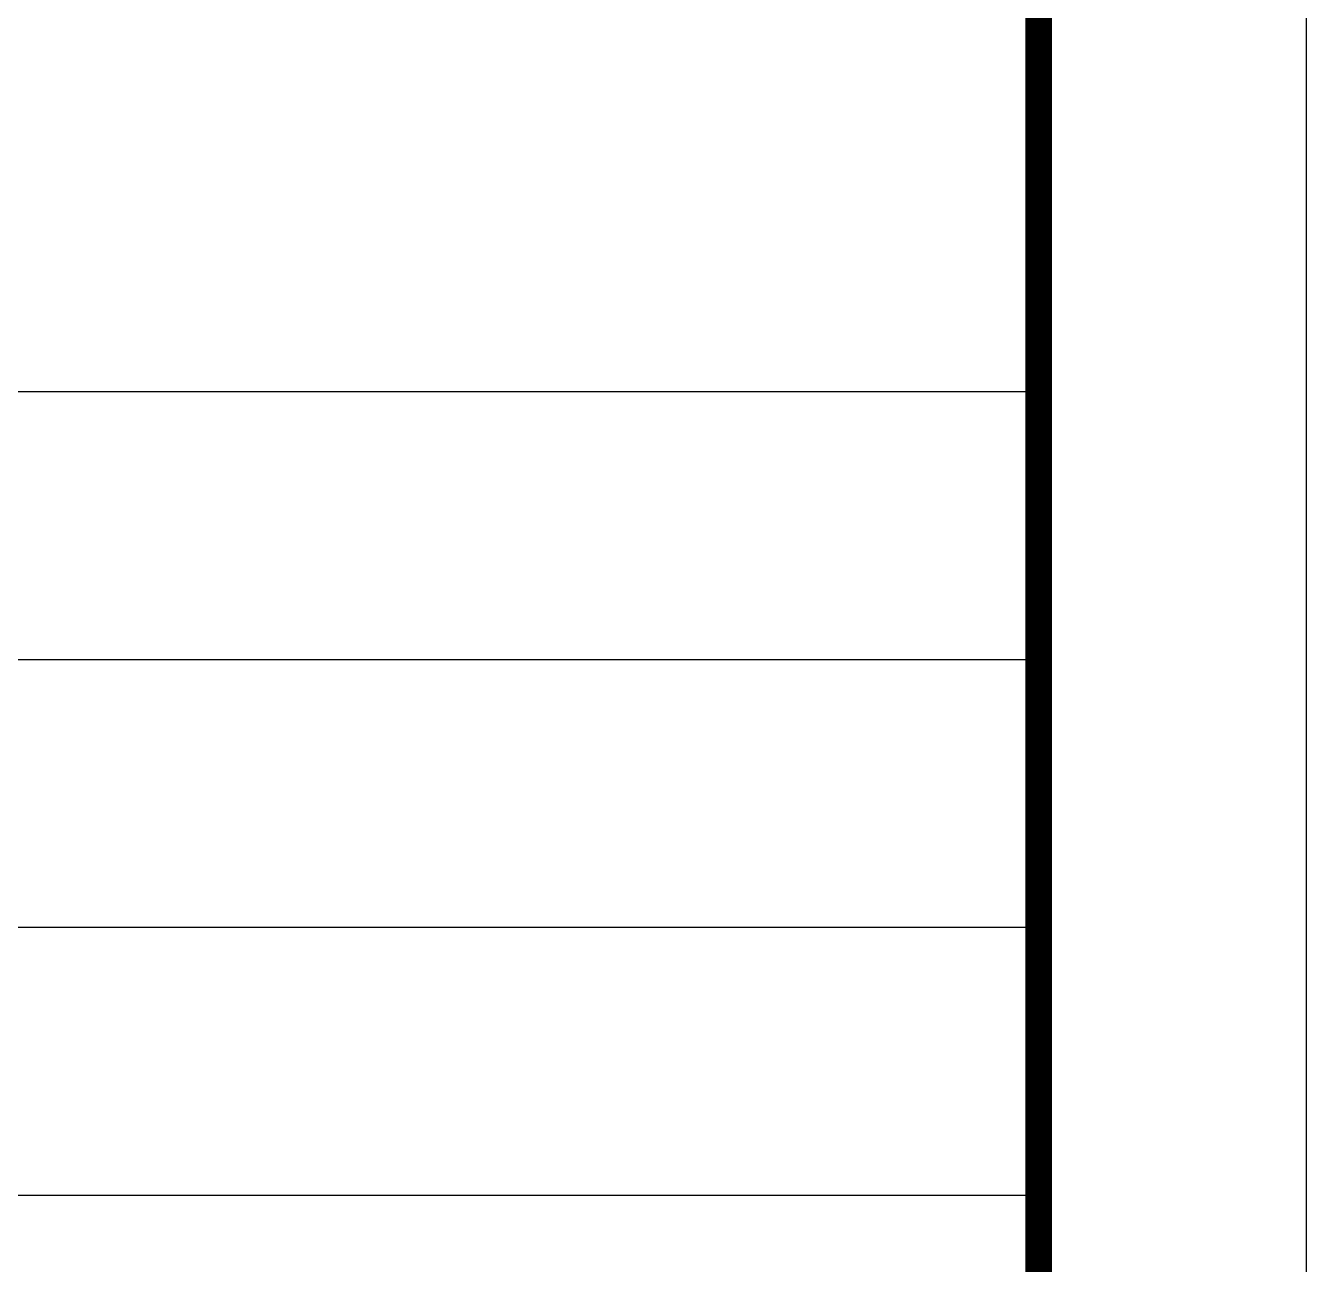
# Model space of a CAD drawing. Extents: x -446699 to 757189, y -606167 to -103070.
# Drawn here: x -367379 to -362596, y -528289 to -523664 of the extents above; entities that cross this region are included whole.
import ezdxf

# ---------------------------------------------------------------- set-up
doc = ezdxf.new("R2010")
doc.units = 0
doc.header["$LTSCALE"] = 1000
doc.header["$MEASUREMENT"] = 0
doc.layers.add('14', color=14, linetype='Continuous')
doc.layers.add('PUB_TITLE', color=4, linetype='Continuous')

# ---------------------------------------------------------------- blocks, each defined once
blk = doc.blocks.new('YHYHHRR')
at = {"layer": '14', "color": 14}
for p, q in [((256880.6, 477249.5), (266880.6, 477249.5)), ((256880.6, 476249.5), (266880.6, 476249.5)), ((256880.6, 475249.5), (266880.6, 475249.5)), ((256880.6, 474249.5), (266880.6, 474249.5))]:
    blk.add_line(p, q, dxfattribs=at)

msp = doc.modelspace()

# ---------------------------------------------------------------- linework, layer by layer
at = {"layer": 'PUB_TITLE'}
msp.add_lwpolyline([(-446696, -542430.7), (-362596, -542430.7), (-362596, -483030.7), (-446696, -483030.7)], close=True, dxfattribs=at)
at = {"layer": 'PUB_TITLE', "const_width": 100}
msp.add_lwpolyline([(-444196, -541430.7), (-363596, -541430.7), (-363596, -484030.7), (-444196, -484030.7)], close=True, dxfattribs=at)

# ---------------------------------------------------------------- block references
msp.add_blockref('YHYHHRR', (-630481.6, -1002280.2))

doc.saveas('drawing.dxf')
